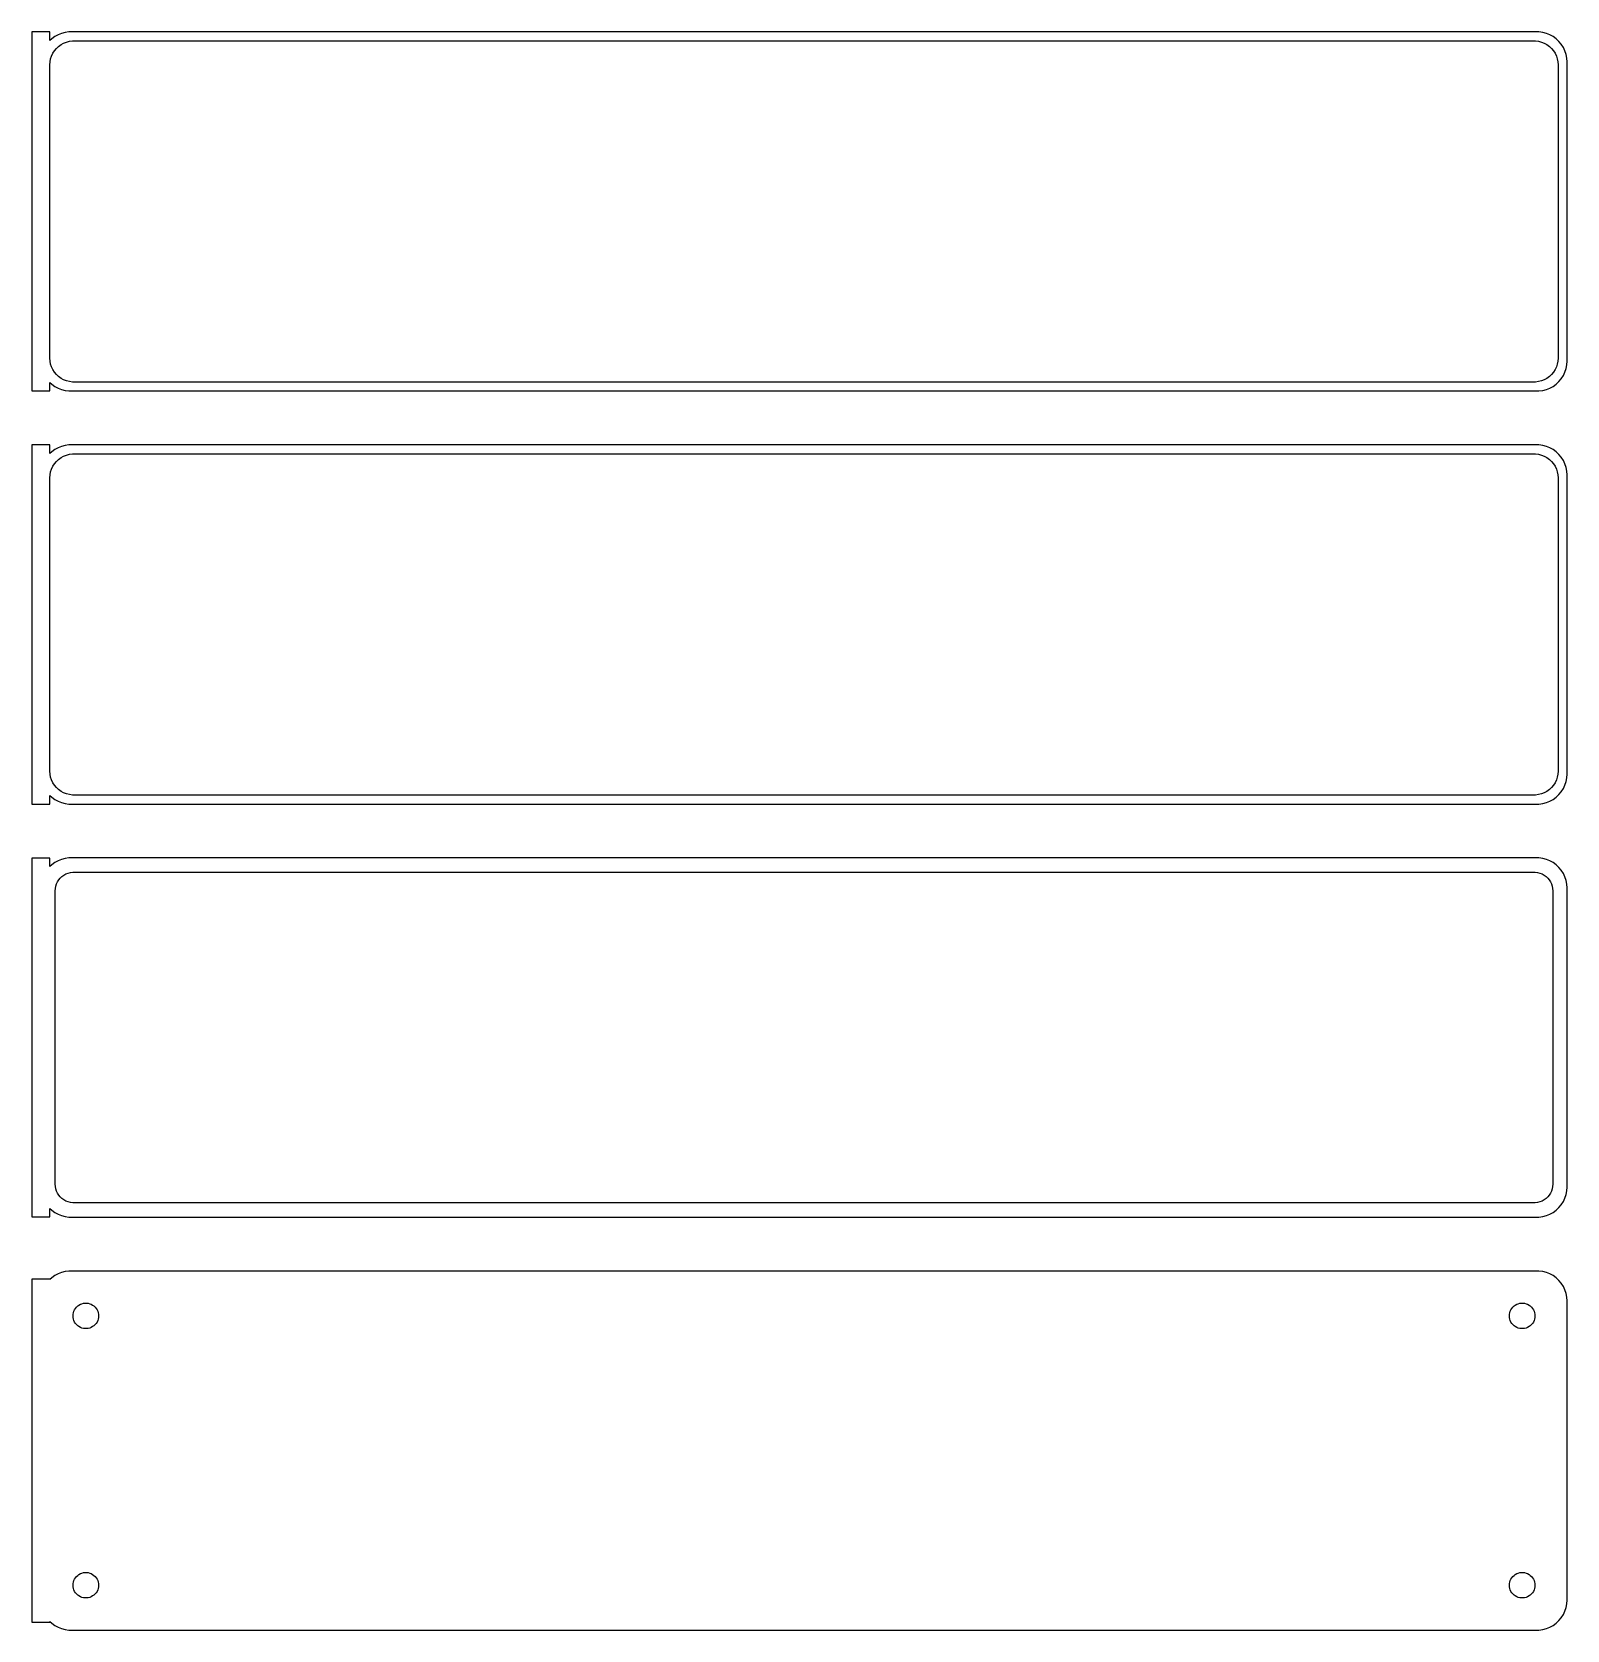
# Model space of a CAD drawing. Header units: metres. Extents: x -129 to 128, y 246 to 513.
import ezdxf

# ---------------------------------------------------------------- set-up
doc = ezdxf.new("R2010")
doc.units = ezdxf.units.M

msp = doc.modelspace()

# ---------------------------------------------------------------- linework, layer by layer
for p, q in [((-126, 512.99), (-129, 512.99)), ((-129, 512.99), (-129, 453.01)), ((-126, 511.559), (-126, 512.99)), ((-124.045, 512.755), (-124.629, 512.524)), ((-123.437, 512.911), (-124.045, 512.755)), ((-122.814, 512.99), (-123.437, 512.911)), ((122.814, 512.99), (-122.814, 512.99)), ((123.437, 512.911), (122.814, 512.99)), ((124.045, 512.755), (123.437, 512.911)), ((124.629, 512.524), (124.045, 512.755)), ((-125.687, 511.853), (-126, 511.559)), ((-125.179, 512.222), (-125.687, 511.853)), ((-125.236, 509.851), (-124.916, 510.238)), ((-124.629, 512.524), (-125.179, 512.222)), ((-124.916, 510.238), (-124.55, 510.582)), ((-124.55, 510.582), (-124.143, 510.877)), ((-124.143, 510.877), (-123.703, 511.119)), ((-123.703, 511.119), (-123.236, 511.304)), ((-123.236, 511.304), (-122.75, 511.429)), ((-122.75, 511.429), (-122.251, 511.492)), ((-122.251, 511.492), (122.251, 511.492)), ((122.251, 511.492), (122.75, 511.429)), ((122.75, 511.429), (123.236, 511.304)), ((123.236, 511.304), (123.703, 511.119)), ((123.703, 511.119), (124.143, 510.877)), ((124.143, 510.877), (124.55, 510.582)), ((124.55, 510.582), (124.916, 510.238)), ((125.179, 512.222), (124.629, 512.524)), ((124.916, 510.238), (125.236, 509.851)), ((125.687, 511.853), (125.179, 512.222)), ((126.145, 511.423), (125.687, 511.853)), ((126.545, 510.939), (126.145, 511.423)), ((126.882, 510.409), (126.545, 510.939)), ((127.149, 509.841), (126.882, 510.409)), ((-126, 507.5), (-125.968, 508.001)), ((-126, 458.5), (-126, 507.5)), ((-125.968, 508.001), (-125.874, 508.495)), ((-125.874, 508.495), (-125.719, 508.972)), ((-125.719, 508.972), (-125.505, 509.427)), ((-125.505, 509.427), (-125.236, 509.851)), ((125.236, 509.851), (125.505, 509.427)), ((125.505, 509.427), (125.719, 508.972)), ((125.719, 508.972), (125.874, 508.495)), ((125.874, 508.495), (125.968, 508.001)), ((125.968, 508.001), (126, 507.5)), ((126, 507.5), (126, 458.5)), ((127.343, 509.243), (127.149, 509.841)), ((127.461, 508.627), (127.343, 509.243)), ((127.5, 508), (127.461, 508.627)), ((127.5, 458), (127.5, 508)), ((-125.968, 457.999), (-126, 458.5)), ((-125.874, 457.505), (-125.968, 457.999)), ((-125.719, 457.028), (-125.874, 457.505)), ((-125.505, 456.573), (-125.719, 457.028)), ((-125.236, 456.149), (-125.505, 456.573)), ((125.505, 456.573), (125.236, 456.149)), ((125.719, 457.028), (125.505, 456.573)), ((125.874, 457.505), (125.719, 457.028)), ((125.968, 457.999), (125.874, 457.505)), ((126, 458.5), (125.968, 457.999)), ((127.149, 456.159), (127.343, 456.757)), ((127.343, 456.757), (127.461, 457.373)), ((127.461, 457.373), (127.5, 458)), ((-126, 454.441), (-125.687, 454.147)), ((-126, 453.01), (-126, 454.441)), ((-125.687, 454.147), (-125.179, 453.778)), ((-124.916, 455.762), (-125.236, 456.149)), ((-124.55, 455.418), (-124.916, 455.762)), ((-124.143, 455.123), (-124.55, 455.418)), ((-123.703, 454.881), (-124.143, 455.123)), ((-123.236, 454.696), (-123.703, 454.881)), ((-122.75, 454.571), (-123.236, 454.696)), ((-122.251, 454.508), (-122.75, 454.571)), ((122.251, 454.508), (-122.251, 454.508)), ((122.75, 454.571), (122.251, 454.508)), ((123.236, 454.696), (122.75, 454.571)), ((123.703, 454.881), (123.236, 454.696)), ((124.143, 455.123), (123.703, 454.881)), ((124.55, 455.418), (124.143, 455.123)), ((124.916, 455.762), (124.55, 455.418)), ((125.236, 456.149), (124.916, 455.762)), ((125.179, 453.778), (125.687, 454.147)), ((125.687, 454.147), (126.145, 454.577)), ((126.145, 454.577), (126.545, 455.061)), ((126.545, 455.061), (126.882, 455.591)), ((126.882, 455.591), (127.149, 456.159)), ((-129, 453.01), (-126, 453.01)), ((-125.179, 453.778), (-124.629, 453.476)), ((-124.629, 453.476), (-124.045, 453.245)), ((-124.045, 453.245), (-123.437, 453.089)), ((-123.437, 453.089), (-122.814, 453.01)), ((-122.814, 453.01), (122.814, 453.01)), ((122.814, 453.01), (123.437, 453.089)), ((123.437, 453.089), (124.045, 453.245)), ((124.045, 453.245), (124.629, 453.476)), ((124.629, 453.476), (125.179, 453.778)), ((-126, 443.99), (-129, 443.99)), ((-129, 443.99), (-129, 384.01)), ((-126, 442.559), (-126, 443.99)), ((-125.179, 443.222), (-125.687, 442.853)), ((-124.629, 443.524), (-125.179, 443.222)), ((-124.045, 443.755), (-124.629, 443.524)), ((-123.437, 443.911), (-124.045, 443.755)), ((-122.814, 443.99), (-123.437, 443.911)), ((122.814, 443.99), (-122.814, 443.99)), ((123.437, 443.911), (122.814, 443.99)), ((124.045, 443.755), (123.437, 443.911)), ((124.629, 443.524), (124.045, 443.755)), ((125.179, 443.222), (124.629, 443.524)), ((125.687, 442.853), (125.179, 443.222)), ((-125.687, 442.853), (-126, 442.559)), ((-125.505, 440.427), (-125.236, 440.851)), ((-125.236, 440.851), (-124.916, 441.238)), ((-124.916, 441.238), (-124.55, 441.582)), ((-124.55, 441.582), (-124.143, 441.877)), ((-124.143, 441.877), (-123.703, 442.119)), ((-123.703, 442.119), (-123.236, 442.304)), ((-123.236, 442.304), (-122.75, 442.429)), ((-122.75, 442.429), (-122.251, 442.492)), ((-122.251, 442.492), (122.251, 442.492)), ((122.251, 442.492), (122.75, 442.429)), ((122.75, 442.429), (123.236, 442.304)), ((123.236, 442.304), (123.703, 442.119)), ((123.703, 442.119), (124.143, 441.877)), ((124.143, 441.877), (124.55, 441.582)), ((124.55, 441.582), (124.916, 441.238)), ((124.916, 441.238), (125.236, 440.851)), ((125.236, 440.851), (125.505, 440.427)), ((126.145, 442.423), (125.687, 442.853)), ((126.545, 441.939), (126.145, 442.423)), ((126.882, 441.409), (126.545, 441.939)), ((127.149, 440.841), (126.882, 441.409)), ((127.343, 440.243), (127.149, 440.841)), ((-126, 438.5), (-125.968, 439.001)), ((-126, 389.5), (-126, 438.5)), ((-125.968, 439.001), (-125.874, 439.495)), ((-125.874, 439.495), (-125.719, 439.972)), ((-125.719, 439.972), (-125.505, 440.427)), ((125.505, 440.427), (125.719, 439.972)), ((125.719, 439.972), (125.874, 439.495)), ((125.874, 439.495), (125.968, 439.001)), ((125.968, 439.001), (126, 438.5)), ((126, 438.5), (126, 389.5)), ((127.461, 439.627), (127.343, 440.243)), ((127.5, 439), (127.461, 439.627)), ((127.5, 389), (127.5, 439)), ((-125.968, 388.999), (-126, 389.5)), ((-125.874, 388.505), (-125.968, 388.999)), ((-125.719, 388.028), (-125.874, 388.505)), ((-125.505, 387.573), (-125.719, 388.028)), ((-125.236, 387.149), (-125.505, 387.573)), ((-124.916, 386.762), (-125.236, 387.149)), ((125.236, 387.149), (124.916, 386.762)), ((125.505, 387.573), (125.236, 387.149)), ((125.719, 388.028), (125.505, 387.573)), ((125.874, 388.505), (125.719, 388.028)), ((125.968, 388.999), (125.874, 388.505)), ((126, 389.5), (125.968, 388.999)), ((126.882, 386.591), (127.149, 387.159)), ((127.149, 387.159), (127.343, 387.757)), ((127.343, 387.757), (127.461, 388.373)), ((127.461, 388.373), (127.5, 389)), ((-126, 385.441), (-125.687, 385.147)), ((-126, 384.01), (-126, 385.441)), ((-125.687, 385.147), (-125.179, 384.778)), ((-125.179, 384.778), (-124.629, 384.476)), ((-124.55, 386.418), (-124.916, 386.762)), ((-124.629, 384.476), (-124.045, 384.245)), ((-124.143, 386.123), (-124.55, 386.418)), ((-123.703, 385.881), (-124.143, 386.123)), ((-123.236, 385.696), (-123.703, 385.881)), ((-122.75, 385.571), (-123.236, 385.696)), ((-122.251, 385.508), (-122.75, 385.571)), ((122.251, 385.508), (-122.251, 385.508)), ((122.75, 385.571), (122.251, 385.508)), ((123.236, 385.696), (122.75, 385.571)), ((123.703, 385.881), (123.236, 385.696)), ((124.143, 386.123), (123.703, 385.881)), ((124.045, 384.245), (124.629, 384.476)), ((124.55, 386.418), (124.143, 386.123)), ((124.916, 386.762), (124.55, 386.418)), ((124.629, 384.476), (125.179, 384.778)), ((125.179, 384.778), (125.687, 385.147)), ((125.687, 385.147), (126.145, 385.577)), ((126.145, 385.577), (126.545, 386.061)), ((126.545, 386.061), (126.882, 386.591)), ((-129, 384.01), (-126, 384.01)), ((-124.045, 384.245), (-123.437, 384.089)), ((-123.437, 384.089), (-122.814, 384.01)), ((-122.814, 384.01), (122.814, 384.01)), ((122.814, 384.01), (123.437, 384.089)), ((123.437, 384.089), (124.045, 384.245)), ((-126, 374.979), (-129, 374.979)), ((-129, 374.979), (-129, 315.021)), ((-126, 373.559), (-126, 374.979)), ((-125.687, 373.853), (-126, 373.559)), ((-125.179, 374.222), (-125.687, 373.853)), ((-124.629, 374.524), (-125.179, 374.222)), ((-124.045, 374.755), (-124.629, 374.524)), ((-123.437, 374.911), (-124.045, 374.755)), ((-122.814, 374.99), (-123.437, 374.911)), ((122.814, 374.99), (-122.814, 374.99)), ((123.437, 374.911), (122.814, 374.99)), ((124.045, 374.755), (123.437, 374.911)), ((124.629, 374.524), (124.045, 374.755)), ((125.179, 374.222), (124.629, 374.524)), ((125.687, 373.853), (125.179, 374.222)), ((126.145, 373.423), (125.687, 373.853)), ((-124.728, 371), (-124.518, 371.33)), ((-124.518, 371.33), (-124.269, 371.631)), ((-124.269, 371.631), (-123.984, 371.899)), ((-123.984, 371.899), (-123.668, 372.128)), ((-123.668, 372.128), (-123.325, 372.317)), ((-123.325, 372.317), (-122.962, 372.461)), ((-122.962, 372.461), (-122.583, 372.558)), ((-122.583, 372.558), (-122.195, 372.607)), ((-122.195, 372.607), (122.195, 372.607)), ((122.195, 372.607), (122.583, 372.558)), ((122.583, 372.558), (122.962, 372.461)), ((122.962, 372.461), (123.325, 372.317)), ((123.325, 372.317), (123.668, 372.128)), ((123.668, 372.128), (123.984, 371.899)), ((123.984, 371.899), (124.269, 371.631)), ((124.269, 371.631), (124.518, 371.33)), ((124.518, 371.33), (124.728, 371)), ((126.545, 372.939), (126.145, 373.423)), ((126.882, 372.409), (126.545, 372.939)), ((127.149, 371.841), (126.882, 372.409)), ((127.343, 371.243), (127.149, 371.841)), ((127.461, 370.627), (127.343, 371.243)), ((-125.113, 369.5), (-125.088, 369.89)), ((-125.113, 320.5), (-125.113, 369.5)), ((-125.088, 369.89), (-125.015, 370.274)), ((-125.015, 370.274), (-124.894, 370.646)), ((-124.894, 370.646), (-124.728, 371)), ((124.728, 371), (124.894, 370.646)), ((124.894, 370.646), (125.015, 370.274)), ((125.015, 370.274), (125.088, 369.89)), ((125.088, 369.89), (125.113, 369.5)), ((125.113, 369.5), (125.113, 320.5)), ((127.5, 370), (127.461, 370.627)), ((127.5, 320), (127.5, 370)), ((-125.088, 320.11), (-125.113, 320.5)), ((125.113, 320.5), (125.088, 320.11)), ((-125.015, 319.726), (-125.088, 320.11)), ((-124.894, 319.354), (-125.015, 319.726)), ((-124.728, 319), (-124.894, 319.354)), ((-124.518, 318.67), (-124.728, 319)), ((-124.269, 318.369), (-124.518, 318.67)), ((-123.984, 318.101), (-124.269, 318.369)), ((-123.668, 317.872), (-123.984, 318.101)), ((-123.325, 317.683), (-123.668, 317.872)), ((123.668, 317.872), (123.325, 317.683)), ((123.984, 318.101), (123.668, 317.872)), ((124.269, 318.369), (123.984, 318.101)), ((124.518, 318.67), (124.269, 318.369)), ((124.728, 319), (124.518, 318.67)), ((124.894, 319.354), (124.728, 319)), ((125.015, 319.726), (124.894, 319.354)), ((125.088, 320.11), (125.015, 319.726)), ((126.882, 317.591), (127.149, 318.159)), ((127.149, 318.159), (127.343, 318.757)), ((127.343, 318.757), (127.461, 319.373)), ((127.461, 319.373), (127.5, 320)), ((-126, 315.021), (-126, 316.441)), ((-126, 316.441), (-125.687, 316.147)), ((-125.687, 316.147), (-125.179, 315.778)), ((-125.179, 315.778), (-124.629, 315.476)), ((-124.629, 315.476), (-124.045, 315.245)), ((-124.045, 315.245), (-123.437, 315.089)), ((-123.437, 315.089), (-122.814, 315.01)), ((-122.962, 317.539), (-123.325, 317.683)), ((-122.583, 317.442), (-122.962, 317.539)), ((-122.195, 317.393), (-122.583, 317.442)), ((122.195, 317.393), (-122.195, 317.393)), ((122.583, 317.442), (122.195, 317.393)), ((122.962, 317.539), (122.583, 317.442)), ((122.814, 315.01), (123.437, 315.089)), ((123.325, 317.683), (122.962, 317.539)), ((123.437, 315.089), (124.045, 315.245)), ((124.045, 315.245), (124.629, 315.476)), ((124.629, 315.476), (125.179, 315.778)), ((125.179, 315.778), (125.687, 316.147)), ((125.687, 316.147), (126.145, 316.577)), ((126.145, 316.577), (126.545, 317.061)), ((126.545, 317.061), (126.882, 317.591)), ((-129, 315.021), (-126, 315.021)), ((-122.814, 315.01), (122.814, 315.01)), ((-126, 304.653), (-129, 304.653)), ((-129, 304.653), (-129, 247.347)), ((-125.687, 304.853), (-126, 304.559)), ((-126, 304.559), (-126, 304.653)), ((-125.179, 305.222), (-125.687, 304.853)), ((-124.629, 305.524), (-125.179, 305.222)), ((-124.045, 305.755), (-124.629, 305.524)), ((-123.437, 305.911), (-124.045, 305.755)), ((-122.814, 305.99), (-123.437, 305.911)), ((122.814, 305.99), (-122.814, 305.99)), ((123.437, 305.911), (122.814, 305.99)), ((124.045, 305.755), (123.437, 305.911)), ((124.629, 305.524), (124.045, 305.755)), ((125.179, 305.222), (124.629, 305.524)), ((125.687, 304.853), (125.179, 305.222)), ((126.145, 304.423), (125.687, 304.853)), ((126.545, 303.939), (126.145, 304.423)), ((126.882, 303.409), (126.545, 303.939)), ((127.149, 302.841), (126.882, 303.409)), ((127.343, 302.243), (127.149, 302.841)), ((127.461, 301.627), (127.343, 302.243)), ((-122.118, 298.768), (-122.068, 299.031)), ((-122.068, 299.031), (-121.985, 299.286)), ((-121.985, 299.286), (-121.871, 299.529)), ((-121.871, 299.529), (-121.727, 299.755)), ((-121.727, 299.755), (-121.557, 299.962)), ((-121.557, 299.962), (-121.361, 300.145)), ((-121.361, 300.145), (-121.144, 300.303)), ((-121.144, 300.303), (-120.909, 300.432)), ((-120.909, 300.432), (-120.66, 300.531)), ((-120.66, 300.531), (-120.4, 300.597)), ((-120.4, 300.597), (-120.134, 300.631)), ((-120.134, 300.631), (-119.866, 300.631)), ((-119.866, 300.631), (-119.6, 300.597)), ((-119.6, 300.597), (-119.34, 300.531)), ((-119.34, 300.531), (-119.091, 300.432)), ((-119.091, 300.432), (-118.856, 300.303)), ((-118.856, 300.303), (-118.639, 300.145)), ((-118.639, 300.145), (-118.443, 299.962)), ((-118.443, 299.962), (-118.273, 299.755)), ((-118.273, 299.755), (-118.129, 299.529)), ((-118.129, 299.529), (-118.015, 299.286)), ((-118.015, 299.286), (-117.932, 299.031)), ((-117.932, 299.031), (-117.882, 298.768)), ((117.882, 298.768), (117.932, 299.031)), ((117.932, 299.031), (118.015, 299.286)), ((118.015, 299.286), (118.129, 299.529)), ((118.129, 299.529), (118.273, 299.755)), ((118.273, 299.755), (118.443, 299.962)), ((118.443, 299.962), (118.639, 300.145)), ((118.639, 300.145), (118.856, 300.303)), ((118.856, 300.303), (119.091, 300.432)), ((119.091, 300.432), (119.34, 300.531)), ((119.34, 300.531), (119.6, 300.597)), ((119.6, 300.597), (119.866, 300.631)), ((119.866, 300.631), (120.134, 300.631)), ((120.134, 300.631), (120.4, 300.597)), ((120.4, 300.597), (120.66, 300.531)), ((120.66, 300.531), (120.909, 300.432)), ((120.909, 300.432), (121.144, 300.303)), ((121.144, 300.303), (121.361, 300.145)), ((121.361, 300.145), (121.557, 299.962)), ((121.557, 299.962), (121.727, 299.755)), ((121.727, 299.755), (121.871, 299.529)), ((121.871, 299.529), (121.985, 299.286)), ((121.985, 299.286), (122.068, 299.031)), ((122.068, 299.031), (122.118, 298.768)), ((127.5, 301), (127.461, 301.627)), ((127.5, 251), (127.5, 301)), ((-122.135, 298.5), (-122.118, 298.768)), ((-122.118, 298.232), (-122.135, 298.5)), ((-122.068, 297.969), (-122.118, 298.232)), ((-121.985, 297.714), (-122.068, 297.969)), ((-121.871, 297.471), (-121.985, 297.714)), ((-121.727, 297.245), (-121.871, 297.471)), ((-121.557, 297.038), (-121.727, 297.245)), ((-121.361, 296.855), (-121.557, 297.038)), ((-121.144, 296.697), (-121.361, 296.855)), ((-120.909, 296.568), (-121.144, 296.697)), ((-120.66, 296.469), (-120.909, 296.568)), ((-120.4, 296.403), (-120.66, 296.469)), ((-120.134, 296.369), (-120.4, 296.403)), ((-119.866, 296.369), (-120.134, 296.369)), ((-119.6, 296.403), (-119.866, 296.369)), ((-119.34, 296.469), (-119.6, 296.403)), ((-119.091, 296.568), (-119.34, 296.469)), ((-118.856, 296.697), (-119.091, 296.568)), ((-118.639, 296.855), (-118.856, 296.697)), ((-118.443, 297.038), (-118.639, 296.855)), ((-118.273, 297.245), (-118.443, 297.038)), ((-118.129, 297.471), (-118.273, 297.245)), ((-118.015, 297.714), (-118.129, 297.471)), ((-117.932, 297.969), (-118.015, 297.714)), ((-117.882, 298.232), (-117.932, 297.969)), ((-117.882, 298.768), (-117.865, 298.5)), ((-117.865, 298.5), (-117.882, 298.232)), ((117.865, 298.5), (117.882, 298.768)), ((117.882, 298.232), (117.865, 298.5)), ((117.932, 297.969), (117.882, 298.232)), ((118.015, 297.714), (117.932, 297.969)), ((118.129, 297.471), (118.015, 297.714)), ((118.273, 297.245), (118.129, 297.471)), ((118.443, 297.038), (118.273, 297.245)), ((118.639, 296.855), (118.443, 297.038)), ((118.856, 296.697), (118.639, 296.855)), ((119.091, 296.568), (118.856, 296.697)), ((119.34, 296.469), (119.091, 296.568)), ((119.6, 296.403), (119.34, 296.469)), ((119.866, 296.369), (119.6, 296.403)), ((120.134, 296.369), (119.866, 296.369)), ((120.4, 296.403), (120.134, 296.369)), ((120.66, 296.469), (120.4, 296.403)), ((120.909, 296.568), (120.66, 296.469)), ((121.144, 296.697), (120.909, 296.568)), ((121.361, 296.855), (121.144, 296.697)), ((121.557, 297.038), (121.361, 296.855)), ((121.727, 297.245), (121.557, 297.038)), ((121.871, 297.471), (121.727, 297.245)), ((121.985, 297.714), (121.871, 297.471)), ((122.068, 297.969), (121.985, 297.714)), ((122.118, 298.232), (122.068, 297.969)), ((122.118, 298.768), (122.135, 298.5)), ((122.135, 298.5), (122.118, 298.232)), ((-122.135, 253.5), (-122.118, 253.768)), ((-122.118, 253.768), (-122.068, 254.031)), ((-122.068, 254.031), (-121.985, 254.286)), ((-121.985, 254.286), (-121.871, 254.529)), ((-121.871, 254.529), (-121.727, 254.755)), ((-121.727, 254.755), (-121.557, 254.962)), ((-121.557, 254.962), (-121.361, 255.145)), ((-121.361, 255.145), (-121.144, 255.303)), ((-121.144, 255.303), (-120.909, 255.432)), ((-120.909, 255.432), (-120.66, 255.531)), ((-120.66, 255.531), (-120.4, 255.597)), ((-120.4, 255.597), (-120.134, 255.631)), ((-120.134, 255.631), (-119.866, 255.631)), ((-119.866, 255.631), (-119.6, 255.597)), ((-119.6, 255.597), (-119.34, 255.531)), ((-119.34, 255.531), (-119.091, 255.432)), ((-119.091, 255.432), (-118.856, 255.303)), ((-118.856, 255.303), (-118.639, 255.145)), ((-118.639, 255.145), (-118.443, 254.962)), ((-118.443, 254.962), (-118.273, 254.755)), ((-118.273, 254.755), (-118.129, 254.529)), ((-118.129, 254.529), (-118.015, 254.286)), ((-118.015, 254.286), (-117.932, 254.031)), ((-117.932, 254.031), (-117.882, 253.768)), ((-117.882, 253.768), (-117.865, 253.5)), ((117.865, 253.5), (117.882, 253.768)), ((117.882, 253.768), (117.932, 254.031)), ((117.932, 254.031), (118.015, 254.286)), ((118.015, 254.286), (118.129, 254.529)), ((118.129, 254.529), (118.273, 254.755)), ((118.273, 254.755), (118.443, 254.962)), ((118.443, 254.962), (118.639, 255.145)), ((118.639, 255.145), (118.856, 255.303)), ((118.856, 255.303), (119.091, 255.432)), ((119.091, 255.432), (119.34, 255.531)), ((119.34, 255.531), (119.6, 255.597)), ((119.6, 255.597), (119.866, 255.631)), ((119.866, 255.631), (120.134, 255.631)), ((120.134, 255.631), (120.4, 255.597)), ((120.4, 255.597), (120.66, 255.531)), ((120.66, 255.531), (120.909, 255.432)), ((120.909, 255.432), (121.144, 255.303)), ((121.144, 255.303), (121.361, 255.145)), ((121.361, 255.145), (121.557, 254.962)), ((121.557, 254.962), (121.727, 254.755)), ((121.727, 254.755), (121.871, 254.529)), ((121.871, 254.529), (121.985, 254.286)), ((121.985, 254.286), (122.068, 254.031)), ((122.068, 254.031), (122.118, 253.768)), ((122.118, 253.768), (122.135, 253.5)), ((-122.118, 253.232), (-122.135, 253.5)), ((-122.068, 252.969), (-122.118, 253.232)), ((-121.985, 252.714), (-122.068, 252.969)), ((-121.871, 252.471), (-121.985, 252.714)), ((-121.727, 252.245), (-121.871, 252.471)), ((-121.557, 252.038), (-121.727, 252.245)), ((-121.361, 251.855), (-121.557, 252.038)), ((-121.144, 251.697), (-121.361, 251.855)), ((-120.909, 251.568), (-121.144, 251.697)), ((-120.66, 251.469), (-120.909, 251.568)), ((-120.4, 251.403), (-120.66, 251.469)), ((-120.134, 251.369), (-120.4, 251.403)), ((-119.866, 251.369), (-120.134, 251.369)), ((-119.6, 251.403), (-119.866, 251.369)), ((-119.34, 251.469), (-119.6, 251.403)), ((-119.091, 251.568), (-119.34, 251.469)), ((-118.856, 251.697), (-119.091, 251.568)), ((-118.639, 251.855), (-118.856, 251.697)), ((-118.443, 252.038), (-118.639, 251.855)), ((-118.273, 252.245), (-118.443, 252.038)), ((-118.129, 252.471), (-118.273, 252.245)), ((-118.015, 252.714), (-118.129, 252.471)), ((-117.932, 252.969), (-118.015, 252.714)), ((-117.882, 253.232), (-117.932, 252.969)), ((-117.865, 253.5), (-117.882, 253.232)), ((117.882, 253.232), (117.865, 253.5)), ((117.932, 252.969), (117.882, 253.232)), ((118.015, 252.714), (117.932, 252.969)), ((118.129, 252.471), (118.015, 252.714)), ((118.273, 252.245), (118.129, 252.471)), ((118.443, 252.038), (118.273, 252.245)), ((118.639, 251.855), (118.443, 252.038)), ((118.856, 251.697), (118.639, 251.855)), ((119.091, 251.568), (118.856, 251.697)), ((119.34, 251.469), (119.091, 251.568)), ((119.6, 251.403), (119.34, 251.469)), ((119.866, 251.369), (119.6, 251.403)), ((120.134, 251.369), (119.866, 251.369)), ((120.4, 251.403), (120.134, 251.369)), ((120.66, 251.469), (120.4, 251.403)), ((120.909, 251.568), (120.66, 251.469)), ((121.144, 251.697), (120.909, 251.568)), ((121.361, 251.855), (121.144, 251.697)), ((121.557, 252.038), (121.361, 251.855)), ((121.727, 252.245), (121.557, 252.038)), ((121.871, 252.471), (121.727, 252.245)), ((121.985, 252.714), (121.871, 252.471)), ((122.068, 252.969), (121.985, 252.714)), ((122.118, 253.232), (122.068, 252.969)), ((122.135, 253.5), (122.118, 253.232)), ((127.461, 250.373), (127.5, 251)), ((126.545, 248.061), (126.882, 248.591)), ((126.882, 248.591), (127.149, 249.159)), ((127.149, 249.159), (127.343, 249.757)), ((127.343, 249.757), (127.461, 250.373)), ((-129, 247.347), (-126, 247.347)), ((-126, 247.347), (-126, 247.441)), ((-126, 247.441), (-125.687, 247.147)), ((-125.687, 247.147), (-125.179, 246.778)), ((-125.179, 246.778), (-124.629, 246.476)), ((-124.629, 246.476), (-124.045, 246.245)), ((-124.045, 246.245), (-123.437, 246.089)), ((-123.437, 246.089), (-122.814, 246.01)), ((-122.814, 246.01), (122.814, 246.01)), ((122.814, 246.01), (123.437, 246.089)), ((123.437, 246.089), (124.045, 246.245)), ((124.045, 246.245), (124.629, 246.476)), ((124.629, 246.476), (125.179, 246.778)), ((125.179, 246.778), (125.687, 247.147)), ((125.687, 247.147), (126.145, 247.577)), ((126.145, 247.577), (126.545, 248.061))]:
    msp.add_line(p, q)

doc.saveas('drawing.dxf')
